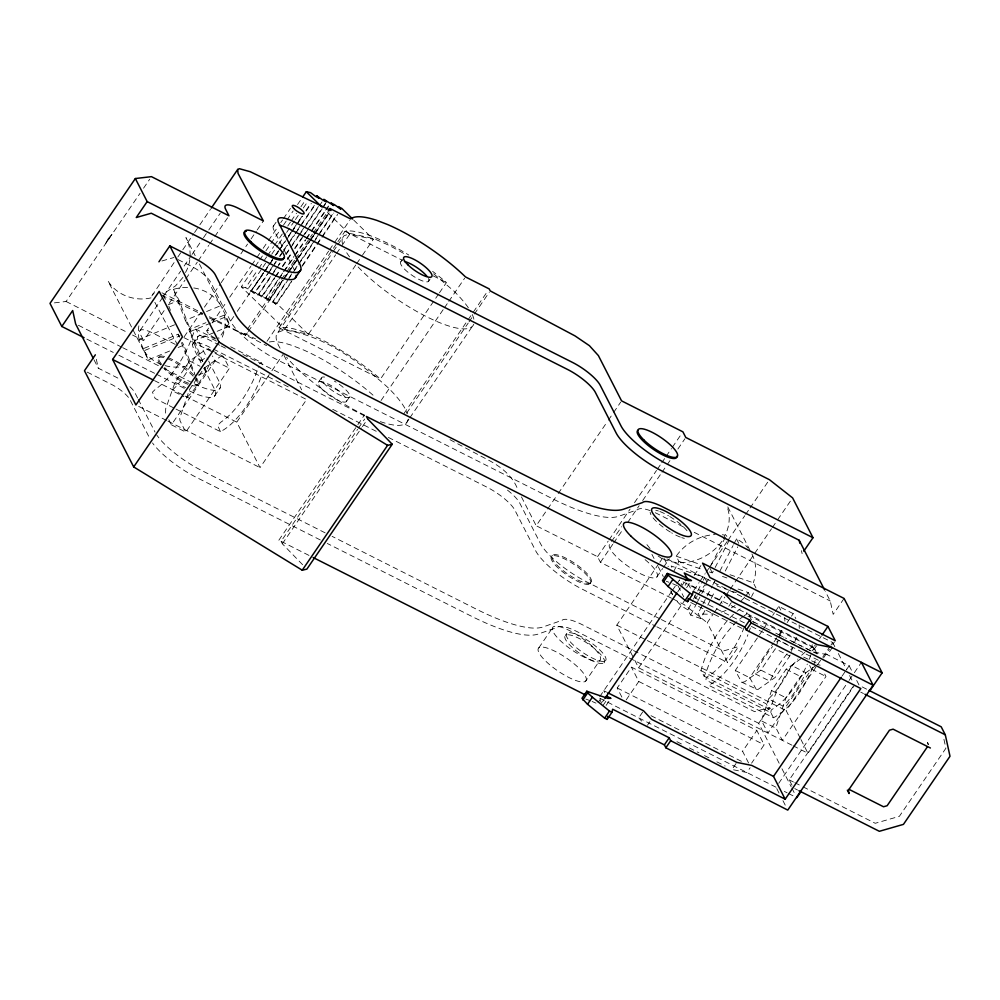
<?xml version="1.0" encoding="UTF-8"?>
<svg xmlns="http://www.w3.org/2000/svg" width="1000" height="1000" viewBox="0 0 1000 1000"><rect width="100%" height="100%" fill="white"/><g stroke="black" fill="none" stroke-linecap="round" stroke-linejoin="round"><path stroke-width="0.75" stroke-dasharray="5 3.75" d="M784.875 621.15L784.7 617.55M799.287 628.425L799.1 624.825M151.888 295.912L176.975 258.275M812.138 650.837L814.15 648.35L817.175 653.913L785.413 638M776.363 645.913L779.85 636.025M780.35 634.625L781.838 630.4M762.275 630.725L735.288 670.475L741.525 682.075L757.7 689.675L775.263 677.375L789.762 656L792.7 647.7L778.363 640.25L776.338 642.375M794.712 642.013L796.725 636.312M211.038 350.238L208.425 348.925L206.45 349.1L189.613 360.988L175.062 382.275L165.688 408.738L165.6 413.488M801.1 658.587L786.125 669.237L771.575 690.512L761.825 719.237L762.113 721.737L767.913 733.062L811.55 669.212L809.625 665.438M816.7 665.013L800.537 676.5L785.987 697.788L776.237 726.5L776.525 729.013L782.312 740.325L825.962 676.488L823.388 671.45M813.763 664.6L815.225 660.562M812.8 667.3C804.475 686.95 792.763 707.138 773.525 717.763L708.625 685.238A58.175 25.275 -63.4 0 0 747.9 634.775M209.425 364.412L206.363 370.562A58.175 24.838 -63.2 0 1 190.487 393.8L186.438 398.025M185.475 272.512C191.675 261.95 191.55 248.388 185.938 237.6L195.175 255.662M259.538 363.8L261.175 362.325L263.387 366.525M673.85 571.213L678.9 561.413L676.225 556.188A44.612 38.512 -27.1 0 1 715.225 534.562M723.225 538.737C728.988 529.362 731.3 517.112 727.013 506.75M704.963 610.475L700.8 618.562L690.662 615.062L687.987 609.837L692.837 600.413M693.538 599.062L697 592.337M697.7 590.988L702.55 581.562M703.25 580.212L704.638 577.525L671.175 565.988L672.513 568.6M711.075 565.025L726.338 535.4A44.612 38.512 -27.1 0 0 722.25 534.763M690.662 615.062L696.9 602.938M697.6 601.6L701.062 594.862M701.762 593.513L706.612 584.087M709.45 571.938L712.362 572.938L714.438 568.9M715.138 567.55L729.013 540.625L726.338 535.4M700.8 618.562L698.138 613.337L702.3 605.25M702.987 603.913L706.462 597.175M707.15 595.825L712.013 586.4M712.7 585.05L714.788 581.013L717.463 586.237L736.375 592.75M719.837 571.213L733.012 545.625M733.713 544.288L736.488 538.9A44.612 38.512 -27.1 0 1 747.962 547.987M707.75 605.087L710.525 599.7M711.213 598.362L714.688 591.625M725.275 571.05L737.763 546.812M751.55 596.538L753.45 592.875M763.138 629.45L767.5 623.038M772.712 615.35L774.463 612.788M775.325 611.5L778.812 606.375L793.213 613.638L795.837 618.612M756.425 689.625L749.7 677.738L773.2 643.125M774.062 641.85L781.9 630.312M787.125 622.612L790.6 617.487M791.475 616.213L793.213 613.638M742.013 682.362L744.675 681.762L760.863 670.1L775.362 648.737L789.762 656M54.387 302.875L66.087 301.5L140.062 193.287M143.562 188.175L149.7 179.213M177.862 256.988L193.7 233.812M194.575 232.525L198.975 226.088M199.862 224.8L210.413 209.363M140.15 330.375L163.025 296.9M163.9 295.613L180.625 271.163M184.137 266.012L191.188 255.712M192.062 254.425L202.625 238.975M203.5 237.7L207.9 231.262M208.775 229.975L220.225 213.238M132.537 335.05L143.613 340.637L165.613 308.463M169.137 303.312L184.975 280.138M185.85 278.85L197.3 262.125M198.175 260.837L208.738 245.387M209.613 244.1L214.013 237.662M214.887 236.375L228.088 217.075M158.4 357.837L159.125 356.775M184.175 336.775L200.9 312.325M204.412 307.175L220.25 284M221.137 282.712L247.537 244.1M251.05 238.95L256.337 231.225M257.213 229.938L263.375 220.938M192.725 344.162L198.1 336.287M273.225 226.4L276.462 221.675M206.863 330.688L208.625 328.113M212.138 322.962L226.225 302.362M229.737 297.213L250.863 266.325M251.737 265.038L256.137 258.6M257.013 257.312L259.662 253.45M263.175 248.3L267.575 241.863M268.463 240.575L277.262 227.712M280.775 222.562L282.538 219.988M283.412 218.7L290.45 208.4M355.788 264.975L308.363 334.35L284.725 329.275L241.312 286.8L254.488 267.525M255.362 266.238L258.875 261.1M259.762 259.812L262.387 255.963M265.912 250.825L279.962 230.275M283.475 225.138L286.1 221.275M286.988 220L293.125 211M297.525 204.575L301.913 198.162M241.312 286.8L245.575 287.712L257.875 269.725M258.75 268.438L263.15 262.013M264.025 260.738L266.663 256.875M267.538 255.6L273.688 246.6M274.562 245.312L282.462 233.75M287.738 226.05L290.363 222.2M291.25 220.912L296.512 213.2M300.912 206.775L305.3 200.35M269.15 271.475L254.213 293.312L248 288.938L262.062 268.375M262.938 267.1L265.575 263.238M271.712 254.25L277.863 245.263M278.738 243.975L285.763 233.7M286.65 232.413L294.55 220.85M295.425 219.562L298.938 214.425M303.337 208L307.725 201.575M250.613 291.488L265.55 269.65M266.425 268.363L274.325 256.8M275.2 255.525L277.838 251.663M281.35 246.525L284.862 241.388M288.375 236.25L292.775 229.825M293.65 228.538L298.038 222.125M298.913 220.837L302.425 215.7M305.938 210.562L310.338 204.137M233.762 316.488L218.8 338.375A7.138 1.925 34.4 0 0 218.725 337.725M237.288 311.337L263.688 272.725M264.562 271.438L268.962 265M269.837 263.712L272.488 259.85M276 254.7L278.637 250.837M279.525 249.562L284.8 241.838M288.325 236.688L290.963 232.825M291.837 231.537L296.238 225.1M297.125 223.812L302.4 216.088M254.213 293.312L251.612 290.75L263.9 272.762M264.775 271.488L272.688 259.925M276.2 254.788L278.825 250.925M279.713 249.65L285.85 240.65M286.737 239.363L291.125 232.95M292 231.663L296.4 225.238M297.275 223.95L302.538 216.238M306.05 211.1L311.325 203.4M270.025 270.188L273.538 265.05M274.413 263.762L276.175 261.188M279.688 256.05L283.2 250.912M284.075 249.625L289.35 241.925M290.225 240.637L296.375 231.65M297.25 230.362L300.763 225.225M301.637 223.938L314.812 204.675M274.6 277.675L261.425 296.938L255.212 292.575L267.5 274.587M268.375 273.3L276.288 261.737M279.8 256.6L281.55 254.025M282.438 252.75L287.7 245.037M288.575 243.75L294.725 234.762M295.6 233.475L300 227.05M300.875 225.775L314.925 205.212M257.825 295.125L272.75 273.288M273.625 272L279.775 263.012M285.925 254.013L291.188 246.312M292.075 245.025L299.975 233.463M300.85 232.175L305.238 225.75M306.125 224.475L318.412 206.488M261.425 296.938L258.812 294.387L271.1 276.4M271.988 275.113L276.375 268.7M277.25 267.413L280.763 262.275M286.038 254.562L298.325 236.575M299.2 235.3L303.6 228.875M304.475 227.587L318.525 207.037M319.4 205.75L322.038 201.9M197.025 385.238L197.75 384.175M212.35 350.9L223.312 356.475L229.45 368.237L185.8 432.088L171.4 424.812L215.037 360.962L212.463 355.938M275.475 276.388L278.988 271.25M282.5 266.112L291.275 253.263M294.788 248.125L301.812 237.85M302.7 236.562L322.013 208.3M322.9 207.025L325.525 203.162M282.675 280.025L268.625 300.575L262.413 296.2L274.7 278.225M275.587 276.938L279.1 271.8M282.613 266.663L291.388 253.812M294.9 248.675L322.125 208.85M323 207.562L325.637 203.713M265.025 298.762L282.587 273.062M283.463 271.788L294 256.363M294.875 255.087L305.425 239.662M306.3 238.388L324.738 211.412M325.613 210.125L329.125 204.988M268.625 300.575L266.012 298.025L283.575 272.325M284.45 271.05L294.113 256.913M294.988 255.625L305.525 240.212M306.413 238.925L310.8 232.512M311.675 231.225L328.363 206.812M247.362 332.788L245.6 335.35L244.575 333.363L246.337 330.788M247.225 329.5L280.663 280.587M281.537 279.3L285.938 272.863M286.812 271.575L294.738 260M295.613 258.712L312.337 234.25M313.212 232.963L327.3 212.362M283.55 278.738L287.062 273.6M287.95 272.312L295.85 260.75M296.725 259.475L309.025 241.488M309.9 240.2L313.412 235.062M314.288 233.775L329.225 211.938M291.637 281.087L275.825 304.212L269.613 299.837L284.538 278M285.425 276.712L288.938 271.575M289.812 270.3L297.712 258.738M298.6 257.45L311.762 238.175M312.65 236.9L315.275 233.038M316.163 231.762L329.325 212.488M248.238 331.5L283.438 280.012M284.312 278.725L287.838 273.575M288.712 272.288L309.837 241.388M310.712 240.1L314.237 234.95M315.113 233.663L329.2 213.075M272.225 302.4L288.038 279.275M288.913 277.987L293.3 271.562M294.175 270.287L299.45 262.575M300.325 261.288L314.375 240.738M315.262 239.45L318.775 234.312M319.65 233.025L333.7 212.475M275.825 304.212L273.212 301.663L287.262 281.1M288.15 279.825L292.538 273.4M293.412 272.113L297.8 265.688M298.688 264.4L312.738 243.85M313.612 242.562L318 236.137M318.875 234.862L333.812 213.025M302.175 265.675L316.225 245.125M317.1 243.837L321.488 237.413M322.375 236.125L337.3 214.288M308.363 334.35L276.812 303.475L291.75 281.637M302.288 266.225L337.413 214.838M214.513 396.112L220.238 387.725M267.038 341.238L328.638 251.137M329.513 249.85L333.913 243.412M334.8 242.125L349.762 220.238M438.537 294.125L380.487 379.025A82.8 22.262 34.4 0 0 279.037 327.812L337.075 242.913M337.95 241.625L344.988 231.337A82.8 22.262 34.4 0 1 408.8 255.05M280.087 348.188A78.688 21.163 34.4 0 1 278 332.287L332.525 252.537M333.4 251.25L336.912 246.1M337.8 244.812L343.95 235.812L350.2 233.512L373.837 238.575L389.613 245.6L406.65 255.05M284.725 329.275L335.662 254.775M336.538 253.487L340.938 247.062M341.812 245.775L349.712 234.213L373.35 239.288L361.925 255.987M183.85 337.575L306.6 399.538L260.038 467.638L236.762 422.15L271.025 372.038M271.9 370.75L283.325 354.05M356.662 263.688L361.05 257.275M318.412 382.25L321.525 377.688M400.825 261.75L402.4 259.45M346.5 401.388L349.613 396.825A17 4.575 34.4 0 0 334.35 381.087M428.5 281.388L430.075 279.075M439.412 292.838L446.45 282.55A82.8 22.262 34.4 0 0 432.612 271.363M278.863 540.212L364.225 415.35M302.613 564.712L282.337 543.787L281.075 541.325L357.625 429.338M358.512 428.05L364.663 419.038M282.337 543.787L361.525 427.938M362.413 426.65L367.688 418.938M381.05 400.513L443.525 309.125M444.4 307.838L447.925 302.688M448.8 301.4L464.637 278.238M403.837 413.75L467.188 321.075M468.075 319.788L472.475 313.35M473.35 312.062L487.425 291.462M406.613 413.175L468.212 323.062M469.087 321.775L473.488 315.338M474.375 314.05L489.325 292.175M406.312 422.975L408.95 419.113M409.825 417.825L472.262 326.488M671.513 598.2L600.438 562.325L597.55 556.688L536.2 525.725L546.763 510.275M547.638 508.988L557.325 494.837M558.2 493.55L607.475 421.463M608.362 420.175L612.762 413.738M613.638 412.45L620.675 402.15M551.65 556.337L552.375 555.275M597.55 556.688L608.112 541.25M608.987 539.963L630.112 509.062M634.513 502.625L656.513 470.45M657.387 469.162L660.913 464.012M661.787 462.725L665.312 457.575M666.188 456.287L671.462 448.562M672.35 447.275L682.025 433.125M538.787 647.9L553.025 627.062M611.575 541.425L621.625 526.712M600.438 562.325L612.75 544.3M613.638 543.013L622.438 530.138M627.712 522.413L639.15 505.688M642.675 500.538L661.15 473.5M662.025 472.212L666.425 465.788M667.312 464.5L669.95 460.637M677.875 449.05L684.912 438.75M590.275 583.737A23.725 6.375 34.4 0 0 565.513 559.388A23.725 6.375 34.4 0 0 557.1 567A23.725 6.375 34.4 0 0 590.275 583.737L591 582.675A23.725 6.375 34.4 0 0 566.237 558.325A23.725 6.375 34.4 0 0 557.825 565.938A23.725 6.375 34.4 0 0 591 582.675M565.388 635.462L566.838 633.337M791.775 745.1L638.612 667.788L616.788 625.15L658.95 563.475M659.825 562.188L663.337 557.05M585.65 681.137A28.788 7.738 34.4 0 0 555.6 651.587A28.788 7.738 34.4 0 0 545.4 660.825A28.788 7.738 34.4 0 0 585.65 681.137L599.9 660.312A28.788 7.738 34.4 0 0 569.85 630.75A28.788 7.738 34.4 0 0 559.65 639.987A28.788 7.738 34.4 0 0 599.9 660.312M656.762 577.125L662.625 568.538M663.462 567.312L669.338 558.737M604.012 662.862A23.725 6.375 34.4 0 0 579.25 638.5A23.725 6.375 34.4 0 0 570.85 646.112A23.725 6.375 34.4 0 0 604.012 662.862L605.462 660.738A23.725 6.375 34.4 0 0 580.7 636.388A23.725 6.375 34.4 0 0 572.3 644A23.725 6.375 34.4 0 0 605.462 660.738M599.738 696.637L671.513 591.638M672.387 590.35L675.913 585.2M676.787 583.913L679.425 580.05L719.188 600.125L722.175 603.325M598.075 702.513L600.5 698.962M602.463 701.963L604.075 699.6M677.763 591.812L680.4 587.962M683.775 583.025L682.163 585.388L679.425 580.05M603 705.475L607.05 699.562M685.125 585.337L686.737 582.975M621.875 697.113L617.212 688L631.45 667.163L756.825 730.45L764.163 744.775L751.587 763.162M694.188 575.4L700.888 565.588M606.112 705.425L610.163 699.513M686.625 587.663L689.862 582.938M638.612 667.788L685.163 599.688M693.737 590.375L699.025 582.65M699.9 581.362L705.175 573.638M706.062 572.35L708.7 568.488M709.575 567.2L727.175 541.462M728.062 540.175L744.775 515.712M745.662 514.438L749.175 509.288M750.062 508L768.538 480.962M626.213 699.875L638.787 681.488L631.45 667.163M744.412 622.913L695.65 598.3L697.325 595.85M698.162 594.625L704.875 584.825M705.713 583.6L709.062 578.688M642.725 711.975L638.675 717.887L641.675 721.087M719.188 600.125L722.412 595.388M661.363 619.562L723.512 650.938L738.512 646.625L727.625 662.55L707.262 622.75L713.413 613.737A44.612 38.512 -27.1 0 1 698.138 613.337M714.3 612.45L724.862 597M725.738 595.712L729.262 590.562M730.138 589.275L753.9 554.525M754.775 553.237L771.5 528.787M772.375 527.5L776.775 521.062M777.65 519.775L790.85 500.462M647.475 725.238L649.9 721.688M728.787 606.287L731.213 602.737M779.163 763.25L758.713 723.3L769.6 707.375L754.6 711.675L639.4 653.525M844.075 598.438L833.188 614.362L830.25 601.013L825.312 591.35M748.587 763L742.588 751.287L756.825 730.45M817.025 653.775L813.7 647.262L815.375 644.812M819.562 638.675L821.237 636.225M736.025 763.575L731.988 769.488L746.888 772.513L750.125 767.775M816.538 645.812L812.5 651.725L802.862 646.862M800.238 738.15L786.162 710.638L816.9 665.675M817.788 664.388L830.075 646.4M830.962 645.113L832.712 642.537L666.125 558.45M823.538 657.913L829.4 649.338M832.763 644.425L834.438 641.975M813.988 652.025L827.4 654.75L832.25 647.65M842.125 676.025L845.65 670.888M846.525 669.6L849.163 665.738L827.4 654.75M778.7 783.375L848.225 681.688M849.1 680.4L853.5 673.962M854.375 672.675L861.425 662.375M792 785.225L789.262 779.887L854.338 684.688M793.125 745.788L807.975 753.288L854.538 685.188M748.012 616.5L749.25 615.825L814.15 648.35M182.95 277.413L175.438 285.975L163.312 293.825M721.963 541.188C709.25 559.275 683.775 568.288 663.15 558.975M790.738 649.775L792.7 647.7M743.938 616.013L746.625 614.075L747.013 611.525M152.338 294.312L154.025 293.562M168.287 304.738L179.037 300.287L190.925 331.287L210.763 323.062M169.613 351.025L148.35 359.85L139.137 339.5L174.575 324.8M187.562 287.425A44.612 38.512 -27.1 0 0 173.438 289.337L185.325 320.35L205.162 312.113M206.588 311.525L220.763 305.65A44.612 38.512 -27.1 0 0 193.15 287.85M179.575 336.938L178.175 334.2L142.738 348.9A44.612 38.512 -27.1 0 0 190.075 365.213L195.675 376.163M204.537 358.475A44.612 38.512 -27.1 0 1 200.812 360.75L188.925 329.75L205.938 322.688M211.6 320.337L224.363 315.05L229.963 325.988L194.525 340.688L188.925 329.75M144.738 350.45L180.175 335.75M212.188 322.475L226.363 316.588L229.963 325.988M178.113 347.5L183.775 345.15L194.587 373.338M198.363 375.037L206.412 371.7L204.8 367.475M278 332.287L284.237 329.988C324.4 335.637 358.325 361.112 387.812 387.425A78.688 21.163 34.4 0 1 407.425 413.825M817.375 664.613L820.163 665.163M161.938 260.963L173.938 257.512M151.012 297.875C134.963 301.712 116.575 295.287 107.925 280.863L148.35 359.85M803.662 657.113L819.338 664.438M222.825 356.188L220.188 356.763L204.025 368.263L189.475 389.538L179.713 418.263L180.012 420.763L185.8 432.088M727.375 620.65A58.175 24.4 -63.1 0 0 700.913 670.612L704.2 676.1L706.538 671.075A58.175 24.4 -63.1 0 1 742.875 616.737M703.812 676.012L769.038 709.175L770.263 708.475L771.762 704.225A58.175 24.4 -63.1 0 1 797.962 658.962M215.387 339.038L195.963 329.162L194.737 329.85L193.212 334.087A58.175 24.4 -63.1 0 1 155.712 388.95L152.45 392.163L155.162 398.488L174.587 408.363M676.225 556.188L700.95 564.712M730.013 574.725L753.3 582.75L755.975 587.975M678.9 561.413L702.175 569.438M722.5 576.438L726.875 577.938M738.062 589.038L748.25 592.55L749.587 595.163M666.3 581.287L668.825 582.238M585.8 699.05L590.85 700.938M161.625 295.2L202.475 314.637M672.638 583.725L677.775 585.925M592.137 701.488L595.988 703.138M209.425 317.975L245.6 335.35M202.825 361.15L194.913 357.225L191.925 363.225A58.175 24.838 -63.2 0 1 176.038 386.463L172.1 390.588L183.837 396.675M752.275 621.388L755.037 622.775M760.562 625.55L767.463 629M775.75 633.15L784.038 637.312M773.525 717.763L770.825 712.6L705.925 680.075L706.3 677.513L709.025 675.625A58.175 25.275 -63.4 0 0 744.1 627.513M344.988 231.337L402.638 260.425M433.288 275.9L446.45 282.55M245.575 287.712L248 288.938M251.612 290.75L255.212 292.575M258.812 294.387L262.413 296.2M266.012 298.025L269.613 299.837M273.212 301.663L276.812 303.475M178.1 259.613L191.95 266.6A17.85 4.8 34.4 0 1 210.45 281.887L230.7 321.45A44.612 12 34.4 0 0 276.962 359.663L551.1 498.038A123.188 33.125 34.4 0 0 618.925 516.225L637.7 509.637A35 9.412 34.4 0 1 651.112 510.975M683.138 526.75L658.15 514.138A35 9.412 34.4 0 0 655.238 512.737M694.237 532.35L830.25 601.013M279.037 327.812L380.487 379.025M244.575 333.363L255.625 338.938M161.975 292.787L202.425 313.212M209.4 316.725L266.588 345.6M216.525 341.138L213.738 339.725A26.762 7.2 34.4 0 0 198.287 340.838L207.975 359.787M242.95 354.475L365.387 416.275M813.7 647.262L688.325 583.975L691.65 590.487M288.188 386.85L208.888 346.825A26.762 7.2 34.4 0 0 193.438 347.938L201.05 362.825M332.713 409.325L377.225 431.8M388.363 437.413L487.137 487.275A26.762 7.2 34.4 0 1 514.9 510.2L535.675 550.8A44.612 12 34.4 0 0 581.938 589.012L655.475 626.138M753.325 621.85L760.2 625.325M765.713 628.1L772.588 631.575M778.088 634.35L784.975 637.825M791.85 641.3L801.488 646.162M751.375 626.425L821.025 661.587M862.15 686.9L867.7 689.7M215.037 360.962L229.45 368.237M690.713 602.487L743.475 629.125M175.25 344.387L153.125 333.225A22.212 5.975 34.4 0 0 140.3 334.15L143.613 340.637M860.713 692.125L863.487 693.525M672.913 598.9L684.062 604.538L707.262 622.75M811.55 669.212L825.962 676.488M189.613 360.988L200.087 366.275M66.087 301.5L127 332.25M786.125 669.237L800.537 676.5M78.388 325.288L121.312 346.95M122.688 347.65L162.838 367.925M164.225 368.612L190.525 381.9M659.987 618.862L586.788 581.925A44.612 12 34.4 0 1 540.525 543.7L519.75 503.113A26.762 7.2 34.4 0 0 506.413 489.3M760.863 670.1L775.263 677.375M175.062 382.275L185.538 387.562M86.85 339.113L113.3 352.45M118.863 355.262L155.05 373.525M156.438 374.225L185.662 388.988M656.862 626.838L727.625 662.55M735.288 670.475L749.7 677.738M771.575 690.512L785.987 697.788M154.475 380.613L183.762 395.387M185.162 396.1L236.762 422.15M616.788 625.15L645.938 639.862M647.325 640.562L786.162 710.638M94.038 359.875L98.287 368.188L116.287 377.275A17.85 4.8 34.4 0 1 120.162 379.425M87.163 372.113L111.438 384.363A17.85 4.8 34.4 0 1 129.95 399.65L150.188 439.212M638.013 652.825L582.487 624.8A35 9.412 34.4 0 0 562.038 620.312L543.263 626.888A123.188 33.125 34.4 0 1 475.45 608.713L332.113 536.362M138.688 406.388L166.588 420.462M167.987 421.163L260.038 467.638M761.912 721.112L776.312 728.375M758.713 723.3L577.638 631.9A35 9.412 34.4 0 0 557.2 627.4L538.413 633.987A123.188 33.125 34.4 0 1 470.6 615.8L327.262 543.45M638.787 681.488L764.163 744.775M325.15 532.85L201.312 470.325A44.612 12 34.4 0 1 156.688 434.888M617.212 688L742.588 751.287M320.3 539.938L196.462 477.425A44.612 12 34.4 0 1 152.513 442.962M789.262 779.887L793.425 781.988M794.812 782.688L801.75 786.188M803.138 786.888L875.238 823.288L899.338 816.363L945.9 748.263L943.388 736.812M606.512 692.113L603.775 690.725L605.138 693.388M651.012 715.688L741.562 761.388M794.75 788.6L797.525 790M776.062 787.237L598.925 697.812L601.65 703.15M784.35 791.413L787.113 792.812M788.5 793.512L794.025 796.3M281.075 541.325L310.338 556.1M676.95 741.7L683.825 745.175M689.325 747.95L698.962 752.812M704.463 755.588L711.35 759.062M716.85 761.85L725.113 766.012M230.65 346.8L261.175 362.325M219.625 345.225L198.812 334.637L195.963 329.162M221.012 345.925L227.95 349.45M700.913 670.612L766.137 703.763L769.038 709.175M175.975 409.062L220.375 431.637A58.175 24.4 -63.1 0 0 262.013 374.4M449.988 439.7L489.663 460.763C501.75 467.375 513.25 476.575 517.95 490.05M208.425 348.925L209.25 349.65M658.062 555.938L661.7 558.475M433.675 273.812L453.762 290.95A78.688 21.163 34.4 0 1 470.875 311.812M353.762 220.125L373.35 239.288M327.45 212.425L349.712 234.213M749.25 615.825L751.6 620.1M646.938 544.637L650.525 549.163M154.85 302.325L178.012 345.788M778.812 606.375L780.775 610.1M928.675 744.638L927.525 742.387L928 744.538M849.163 665.738L851.912 671.1M856.712 680.487L860.15 687.2M832.712 642.537L834.825 646.663M838.35 653.55L846.8 670.05M849.613 675.55L853.125 682.438M727.8 506.925L750.525 551.35M736.488 538.9L739.15 544.125M800.938 739.525L807.975 753.288M709.688 567.725L712.362 572.938M704.638 577.525L706.637 581.438M694.325 595.7L695.65 598.3M781.975 768.763L791.137 786.675M791.85 788.05L795.375 794.938M664.05 558.425L668.275 566.675M678.125 585.938L683.763 596.938M776.75 788.575L779.513 793.962M782.95 800.688L785.7 806.062M651.912 554.35L654.05 558.513M658.312 566.838L663.288 576.562M671.1 591.838L672.513 594.612M521.462 496.912L536.2 525.725M294.025 269.413L273.938 230.175A26.762 7.2 34.4 0 1 275.912 224.862M284.025 355.425L301.663 389.888M199.438 263.988L226.363 316.588M173.438 289.337L179.037 300.287M208.675 361.138L219.05 381.438A44.612 12 34.4 0 1 193.3 383.288M185.325 320.35L190.925 331.287M204.312 367.6L206.412 371.7M203.825 368.237L214.213 388.525A44.612 12 34.4 0 1 188.45 390.387M165.487 299.275L162.688 293.8L164.312 298.025M182.375 342.413L183.775 345.15M168.825 419.775L171.4 424.812M137.587 398.013L134.8 392.562A17.85 4.8 34.4 0 0 129.325 386.175M138.287 399.375L155.037 432.113M220.375 431.637L217.675 425.325L220.938 422.1A58.175 24.4 -63.1 0 0 258.438 367.25M194.525 340.688L202.638 361.838M168.825 306.15L170.45 310.375M178.175 334.2L179.262 337.025M181.425 342.663L190.075 365.213M770.825 712.6L771.2 710.037L773.925 708.15A58.175 25.275 -63.4 0 0 807.325 664.075M812.237 644.688L811.85 647.225L809.15 649.163A58.175 24.4 -63.1 0 0 805.962 651.488M801.45 550.65L802.1 553.625M96.337 359.275L98.287 368.188M224.363 315.05A44.612 38.512 -27.1 0 1 221.238 339.425M139.137 339.5A44.612 38.512 -27.1 0 1 139.05 324.8M750.325 628.038A58.175 25.275 -63.4 0 1 748.925 632.075M810.975 654.625A58.175 25.275 -63.4 0 1 808.988 660.037M801.637 655.238A58.175 24.4 -63.1 0 1 804.887 652.362M787.05 653.85A58.175 24.838 -63.2 0 0 772.925 675.175L769.963 681.188L755.45 674L758.487 667.837A58.175 24.838 -63.2 0 1 772.6 646.513M729.963 617.825A58.175 24.4 -63.1 0 1 733.863 614.012M737.1 611.275A58.175 24.4 -63.1 0 1 740.3 608.938M269.337 342A82.8 22.262 34.4 0 1 291.962 345.425L302.238 349.4A82.8 22.262 34.4 0 1 374.05 396.087M215.413 338.175A7.138 1.925 34.4 0 1 207.425 332.2A7.138 1.925 34.4 0 1 210.25 330.887M195.525 377.05A23.725 6.375 34.4 0 1 195.837 384.85M188.663 383.275A23.725 6.375 34.4 0 1 164.575 367.438M161.35 363.9A23.725 6.375 34.4 0 1 166.775 357.163M168.212 357.688A23.725 6.375 34.4 0 1 194.05 375.325M751.925 554A44.612 38.512 -27.1 0 1 753.3 582.75M748.25 592.55A44.612 38.512 -27.1 0 1 745.7 595.925M744.775 597.025A44.612 38.512 -27.1 0 1 740.75 601.112M735.025 605.575A44.612 38.512 -27.1 0 1 731.3 607.85M726.05 610.388A44.612 38.512 -27.1 0 1 720.55 612.3M687.987 609.837A44.612 38.512 -27.1 0 1 675.6 599.6M672.55 594.738A44.612 38.512 -27.1 0 1 670.825 590.763M684.35 538.362A23.725 6.375 34.4 0 1 681.725 537.625M680.288 537.1A23.725 6.375 34.4 0 1 671.663 532.863M670.362 532.087A23.725 6.375 34.4 0 1 652.975 517.725M650.913 514.637A23.725 6.375 34.4 0 1 650.15 512.212M655.763 510.238A23.725 6.375 34.4 0 1 658.388 510.988M659.837 511.512A23.725 6.375 34.4 0 1 668.45 515.737M669.75 516.512A23.725 6.375 34.4 0 1 687.15 530.887M428.387 278.488A17 4.575 34.4 0 1 413.025 275.963A17 4.575 34.4 0 1 402.2 261.275M645.088 559.65A28.788 7.738 34.4 0 1 654.438 577.938A28.788 7.738 34.4 0 1 621.575 561.35A28.788 7.738 34.4 0 1 612.225 543.062M349.613 396.825A17 4.575 34.4 0 1 329.525 388.488A17 4.575 34.4 0 1 324.65 377.062M473.762 324.162A78.688 21.163 34.4 0 1 426.987 316.887A78.688 21.163 34.4 0 1 357.113 265.887M349.55 256.875A78.688 21.163 34.4 0 1 344.712 249.325M342.463 243.625A78.688 21.163 34.4 0 1 343.95 235.812M472.25 314.488A78.688 21.163 34.4 0 1 474.137 321.1M408.137 419.188A78.688 21.163 34.4 0 1 378.038 420.812M364.738 415.175A78.688 21.163 34.4 0 1 286.525 357.1M194.8 378.113A23.725 6.375 34.4 0 1 192.013 385.6M187.938 384.325A23.725 6.375 34.4 0 1 163.85 368.488M160.625 364.963A23.725 6.375 34.4 0 1 166.938 358.537A23.725 6.375 34.4 0 1 194.1 377.275M791.525 665.387L788.475 671.538A58.175 24.838 -63.2 0 1 772.588 694.775L768.55 699L783.012 706.1L786.963 701.975A58.175 24.838 -63.2 0 0 802.85 678.737L805.825 672.738L791.525 665.387M108.125 238.75L105.475 243.888L112.062 234.262L108.125 238.75M320.75 387.762A17 4.575 34.4 0 0 345.375 402.05A17 4.575 34.4 0 0 331.225 385.637A17 4.575 34.4 0 0 320.75 387.762"/><path stroke-width="1.5" d="M606.5 696.05L610.962 698.337L607.85 698.375L586.825 691.225L581.975 698.312L587.537 704.275L604.637 718.15L607.1 719.4L607.788 716.312L664.362 744.875L665.85 747.775L787.763 810.1L873.125 685.25L861.425 662.375M607.1 719.4L611.95 712.3L612.638 709.225L669.212 737.775L670.7 740.688L785.175 799.212L860.837 688.538L746.35 630.013L744.862 627.112L688.3 598.55M95.35 354.825L84.462 370.75L133.688 466.925L302.238 570.2L306.875 569.125L392.238 444.263L367.688 418.938L366.425 416.463L691.475 580.575L688.363 580.612L667.325 573.462L662.475 580.55L668.05 586.512L685.138 600.388L687.613 601.638L688.062 599.575M687.613 601.638L692.463 594.538L693.15 591.462L749.712 620.013L751.2 622.925L873.125 685.25M328.175 211.075L329.938 208.5L330.95 210.5L250.263 171.725L239.375 168.7L237.7 169.45L238.038 173.388L263.375 220.938L238.475 208.363A22.212 5.975 34.4 0 0 225.65 209.288L228.975 215.787L151.45 176.65L135.35 178.538L50 303.387L61.8 326.463L84.075 337.7M61.8 326.463L72.688 310.538L75.625 323.9L93.325 358.5M135.35 178.538L147.162 201.6L136.275 217.525L151.275 213.225L268.95 272.625A44.612 12 34.4 0 0 296.137 275.338M158.938 261.812L169.825 245.888L196.8 259.513A17.85 4.8 34.4 0 1 215.3 274.788L235.55 314.35A44.612 12 34.4 0 0 281.812 352.562L555.95 490.95A123.188 33.125 34.4 0 0 623.775 509.125L642.55 502.55A35 9.412 34.4 0 1 663 507.038L844.075 598.438L882.138 672.837L869.825 690.85M211.3 208.075L237.7 169.45M112.625 359.487L159.188 291.375L182.463 336.875L135.9 404.975L112.625 359.487L153.075 379.9M302.787 196.875L306.3 191.737L310.562 192.65L315.6 196.425L319.2 198.25L316.588 195.688L322.8 200.062L326.413 201.887L323.8 199.325L333.612 205.512L331 202.963L334.6 204.775L340.812 209.15L338.2 206.6L341.8 208.412L352.675 219.062M133.688 466.925L219.037 342.075L169.825 245.888M295.012 278.35L300.75 269.962M302.238 570.2L387.587 445.337L392.238 444.263M582.812 699.963L587.663 692.875L586.825 691.225M663.325 582.2L668.175 575.112L667.325 573.462M587.537 704.275L592.388 697.175L587.663 692.875M668.05 586.512L672.9 579.412L668.175 575.112M604.888 698.413L676.875 593.1M685.387 580.65L687.013 578.288L684.275 572.962L882.138 672.837M604.637 718.15L609.487 711.062L611.95 712.3M685.138 600.388L689.987 593.3L692.463 594.538M664.362 744.875L669.212 737.775M744.862 627.112L749.712 620.013M665.85 747.775L670.7 740.688M746.35 630.013L751.2 622.925M803.775 551.175L812.987 537.7L792.613 497.887L769.412 479.675L685.788 437.463L682.913 431.838L621.562 400.863L598.387 355.588L589.425 345.688L575.013 335.9L490.213 290.887L489.188 288.9L465.525 276.95A82.8 22.262 34.4 0 0 387.6 224.537L377.312 220.562A82.8 22.262 34.4 0 0 350.637 218.95L329.938 208.5M822.075 635L827.938 626.425L702.562 563.138L709.9 577.463L835.275 640.75L827.938 626.425M785.175 799.212L773.512 776.4L841.25 677.312M796.787 797.688L801.188 791.25M927.362 746.888L887.138 805.725L883.525 806.762L848.975 789.325M832.25 647.65L817.35 644.625L732.025 601.562L724.038 593.025M147.162 201.6L273.8 265.525A44.612 12 34.4 0 0 299.562 263.675L278.788 223.075A26.762 7.2 34.4 0 1 294.25 221.962L572.5 362.413A26.762 7.2 34.4 0 1 600.25 385.35L621.025 425.938A44.612 12 34.4 0 0 667.3 464.162L812.987 537.7M824.6 589.963L799.175 540.262L662.45 471.25A44.612 12 34.4 0 1 616.175 433.038L595.4 392.438A26.762 7.2 34.4 0 0 567.65 369.513L289.4 229.062A26.762 7.2 34.4 0 0 279.413 225.212M869.087 690.4L941.188 726.8L945.3 734.812L950 756.275L903.438 824.375L879.338 831.3L798.913 790.7M864.875 694.225L945.3 734.812M930.4 748L893.088 729.163L889.463 730.2L848.375 790.312L849.075 793.538L847.35 790.175M607.888 692.8L643.525 710.788L651.525 719.325L736.838 762.387L751.737 765.413L773.512 776.4M313.125 557.513L584.925 694.7M219.037 342.075L387.587 445.337M672.9 579.412L689.987 593.3M592.388 697.175L609.487 711.062M306.3 191.737L321.887 206.988M799.175 540.262L799.825 543.237M676.95 456.213A23.725 6.375 34.4 0 1 654.75 450.262A23.725 6.375 34.4 0 1 637.725 430.425M283.7 257.712A23.725 6.375 34.4 0 1 258.938 250.012A23.725 6.375 34.4 0 1 246.4 231.25M404.412 261.488A17 4.575 34.4 0 1 426.9 276.275M293.637 208.363A7.138 1.925 34.4 0 0 303.837 213.9A7.138 1.925 34.4 0 0 297.1 206.75A7.138 1.925 34.4 0 0 293.637 208.363M407.875 264.788A17 4.575 34.4 0 0 431.65 276.775A17 4.575 34.4 0 0 413.9 259.325A17 4.575 34.4 0 0 407.875 264.788M657.65 519.138A23.725 6.375 34.4 0 0 690.825 535.887A23.725 6.375 34.4 0 0 666.062 511.525A23.725 6.375 34.4 0 0 657.65 519.138M250.662 241.513A23.725 6.375 34.4 0 0 283.825 258.263A23.725 6.375 34.4 0 0 259.062 233.9A23.725 6.375 34.4 0 0 250.662 241.513M643.913 440.012A23.725 6.375 34.4 0 0 677.075 456.763A23.725 6.375 34.4 0 0 652.312 432.4A23.725 6.375 34.4 0 0 643.913 440.012M630.763 535.962A28.788 7.738 34.4 0 0 671.012 556.287A28.788 7.738 34.4 0 0 640.962 526.737A28.788 7.738 34.4 0 0 630.763 535.962"/></g></svg>
